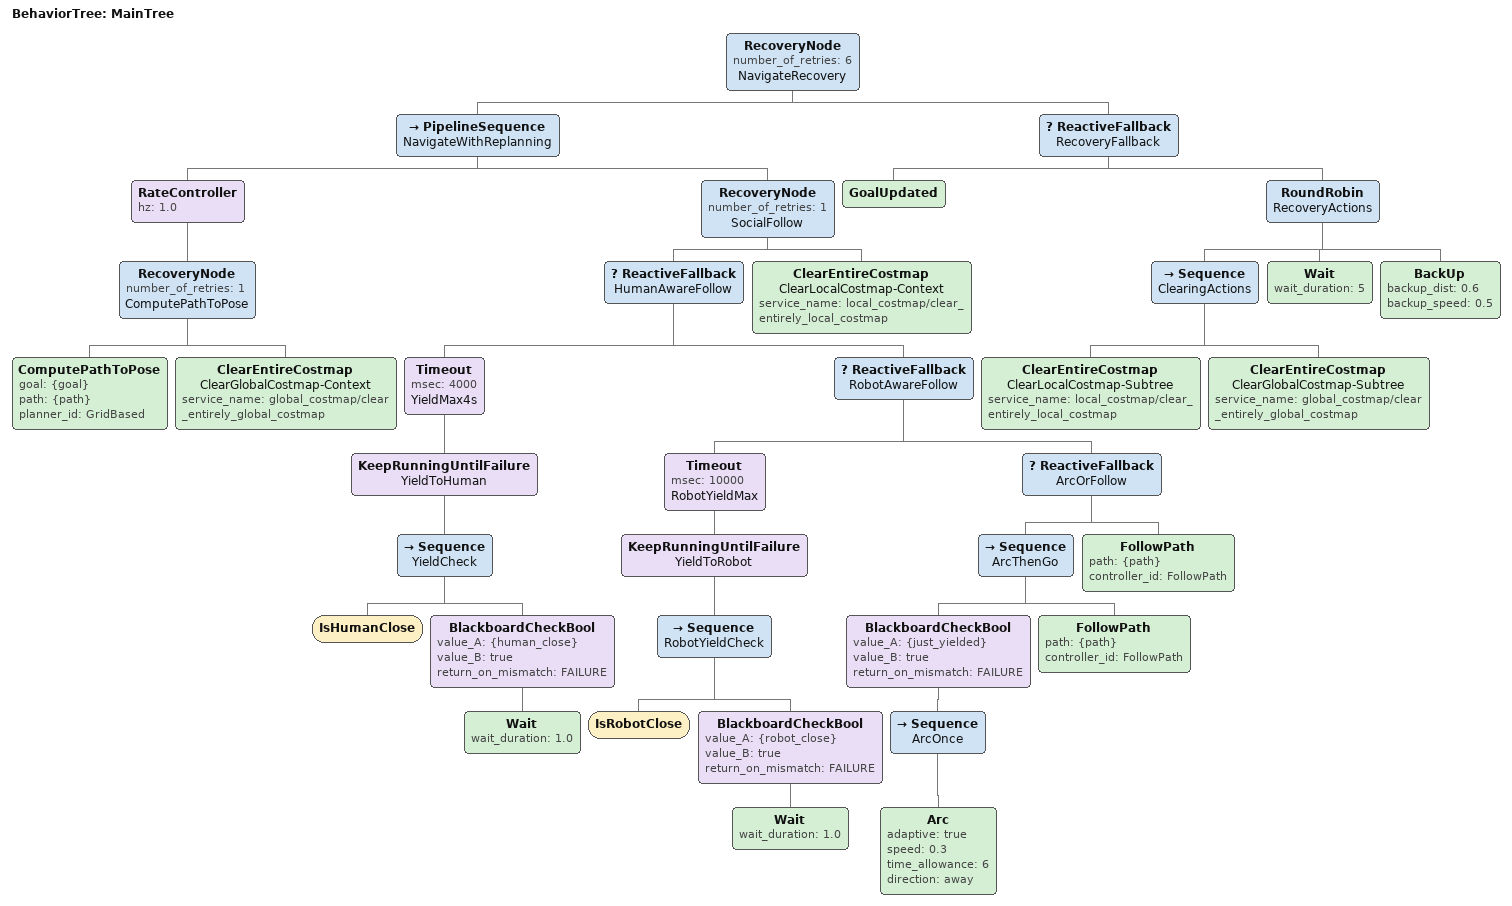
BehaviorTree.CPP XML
<root main_tree_to_execute="MainTree">
  <BehaviorTree ID="MainTree">
    <RecoveryNode number_of_retries="6" name="NavigateRecovery">
      <PipelineSequence name="NavigateWithReplanning">
        <!-- Replan global path periodically at 1 Hz -->
        <RateController hz="1.0">
          <RecoveryNode number_of_retries="1" name="ComputePathToPose">
            <ComputePathToPose goal="{goal}" path="{path}" planner_id="GridBased"/>
            <ClearEntireCostmap name="ClearGlobalCostmap-Context" service_name="global_costmap/clear_entirely_global_costmap"/>
          </RecoveryNode>
        </RateController>

        <!-- SOCIAL FOLLOW: PURE REACTIVE baseline.  The LLM-driven tree now
             lives in ai_nav.xml — switch with `bt:=ai` on nav2_slam_all. -->
        <RecoveryNode number_of_retries="1" name="SocialFollow">
            <!-- REACTIVE PATH: pure BT social rules (no LLM).  Head-on
                 avoidance uses the ArcOrFollow arc below, gated by
                 {just_yielded} (set by IsRobotClose on a head-on). -->
            <ReactiveFallback name="HumanAwareFollow">
            <!-- YIELD BRANCH (human): ticked EVERY tick.  IsHumanClose
                 refreshes {human_close}; TimeOut gives up after 4 s. -->
            <Timeout msec="4000" name="YieldMax4s">
              <KeepRunningUntilFailure name="YieldToHuman">
                <Sequence name="YieldCheck">
                  <IsHumanClose/>
                  <BlackboardCheckBool value_A="{human_close}" value_B="true" return_on_mismatch="FAILURE">
                    <Wait wait_duration="1.0"/>
                  </BlackboardCheckBool>
                </Sequence>
              </KeepRunningUntilFailure>
            </Timeout>
            <!-- ROBOT-AWARE SUB-TREE: nested fallback so each ReactiveFallback
                 has at most two async children (one yield + FollowPath) -->
            <ReactiveFallback name="RobotAwareFollow">
              <Timeout msec="10000" name="RobotYieldMax">
                <KeepRunningUntilFailure name="YieldToRobot">
                  <Sequence name="RobotYieldCheck">
                    <IsRobotClose/>
                    <BlackboardCheckBool value_A="{robot_close}" value_B="true" return_on_mismatch="FAILURE">
                      <Wait wait_duration="1.0"/>
                    </BlackboardCheckBool>
                  </Sequence>
                </KeepRunningUntilFailure>
              </Timeout>
              <ReactiveFallback name="ArcOrFollow">
                <Sequence name="ArcThenGo">
                  <BlackboardCheckBool value_A="{just_yielded}" value_B="true" return_on_mismatch="FAILURE">
                    <Sequence name="ArcOnce">
                      <Arc adaptive="true" speed="0.3" time_allowance="6" direction="away"/>
                    </Sequence>
                  </BlackboardCheckBool>
                  <FollowPath path="{path}" controller_id="FollowPath"/>
                </Sequence>
                <FollowPath path="{path}" controller_id="FollowPath"/>
              </ReactiveFallback>
            </ReactiveFallback>
          </ReactiveFallback>

          <ClearEntireCostmap name="ClearLocalCostmap-Context" service_name="local_costmap/clear_entirely_local_costmap"/>
        </RecoveryNode>
      </PipelineSequence>

      <!-- Recovery fallback when stuck / planning fails -->
      <ReactiveFallback name="RecoveryFallback">
        <GoalUpdated/>
        <RoundRobin name="RecoveryActions">
          <Sequence name="ClearingActions">
            <ClearEntireCostmap name="ClearLocalCostmap-Subtree" service_name="local_costmap/clear_entirely_local_costmap"/>
            <ClearEntireCostmap name="ClearGlobalCostmap-Subtree" service_name="global_costmap/clear_entirely_global_costmap"/>
          </Sequence>
          <!-- NO in-place Spin: real rovers have adhesive-taped wheels and
               cannot rotate in place.  Recovery = clear + wait + backup only. -->
          <Wait wait_duration="5"/>
          <BackUp backup_dist="0.6" backup_speed="0.5"/>
        </RoundRobin>
      </ReactiveFallback>
    </RecoveryNode>
  </BehaviorTree>
</root>
